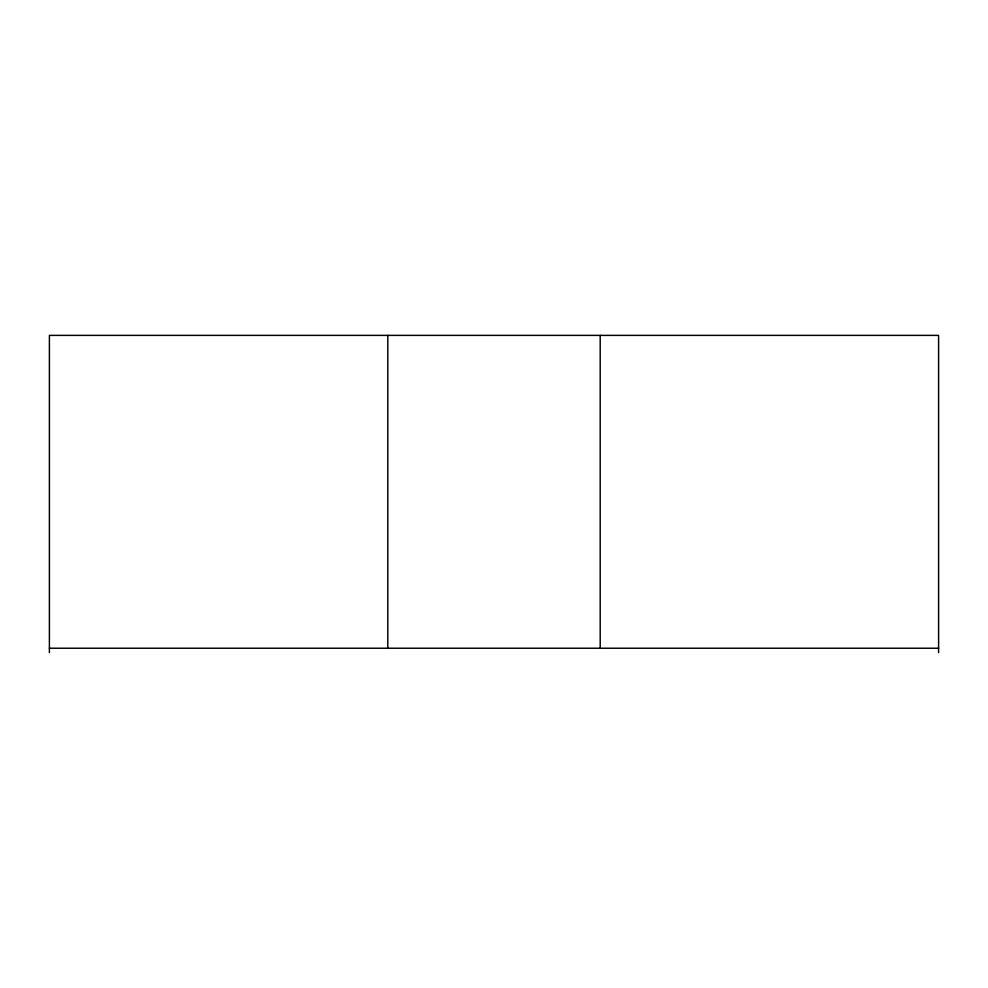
<?xml version="1.0" encoding="UTF-8"?>
<svg xmlns="http://www.w3.org/2000/svg" width="988" height="988" viewBox="0 0 988 988"><rect width="100%" height="100%" fill="white"/><g stroke="black" fill="none" stroke-linecap="round" stroke-linejoin="round"><path stroke-width="1.48" d="M49.4 648.227L938.6 648.227M938.6 652.623L938.6 335.377L49.4 335.377L49.4 652.623M600.198 335.377L600.198 648.227M387.802 335.377L387.802 648.227"/></g></svg>
